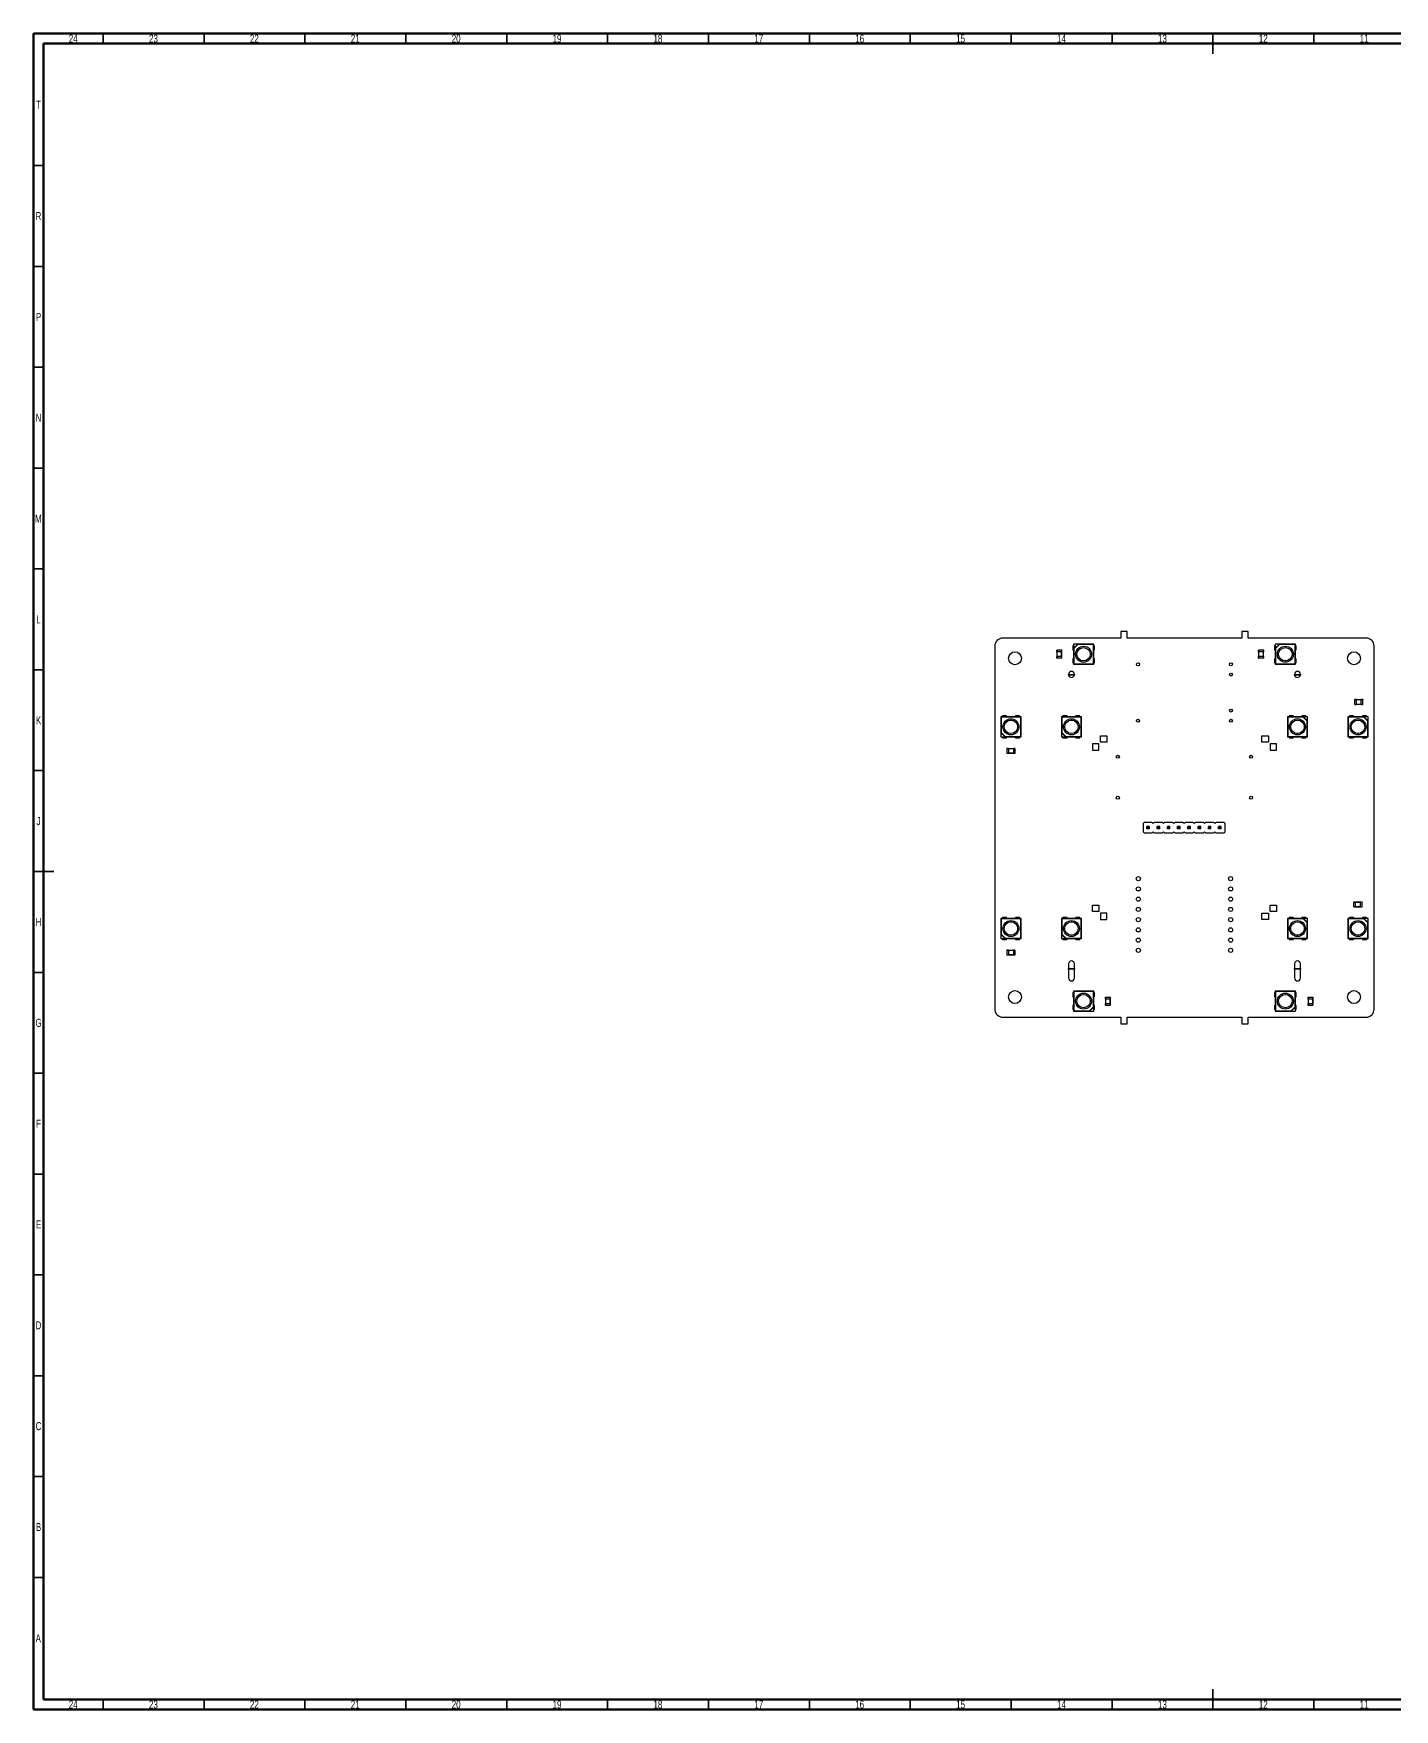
# Model space of a CAD drawing. Header units: millimetres. Extents: x 15 to 1184, y 5 to 836.
# Drawn here: x 15 to 689, y 5 to 836 of the extents above; entities that cross this region are included whole.
import ezdxf

# ---------------------------------------------------------------- set-up
doc = ezdxf.new("R2010")
doc.units = ezdxf.units.MM
doc.styles.add('SLDTEXTSTYLE0', font='TXT', dxfattribs={"width": 0.75})

msp = doc.modelspace()

# ---------------------------------------------------------------- linework, layer by layer
at = {"color": 7, "linetype": 'Continuous', "lineweight": 70}
for p, q in [((15, 5), (15, 836)), ((15, 836), (1184, 836)), ((20, 10), (20, 831)), ((20, 831), (1179, 831)), ((1179, 10), (20, 10)), ((1184, 5), (15, 5))]:
    msp.add_line(p, q, dxfattribs=at)
at = {"color": 7, "linetype": 'Continuous', "lineweight": 35}
for p, q in [((49.5, 831), (49.5, 836)), ((99.5, 831), (99.5, 836)), ((149.5, 831), (149.5, 836)), ((199.5, 831), (199.5, 836)), ((249.5, 831), (249.5, 836)), ((299.5, 831), (299.5, 836)), ((349.5, 831), (349.5, 836)), ((399.5, 831), (399.5, 836)), ((449.5, 831), (449.5, 836)), ((499.5, 831), (499.5, 836)), ((549.5, 831), (549.5, 836)), ((599.5, 836), (599.5, 826)), ((599.5, 831), (599.5, 836)), ((649.5, 831), (649.5, 836)), ((20, 770.5), (15, 770.5)), ((20, 720.5), (15, 720.5)), ((20, 670.5), (15, 670.5)), ((20, 620.5), (15, 620.5)), ((20, 570.5), (15, 570.5)), ((20, 520.5), (15, 520.5)), ((20, 470.5), (15, 470.5)), ((15, 420.5), (25, 420.5)), ((20, 420.5), (15, 420.5)), ((20, 370.5), (15, 370.5)), ((20, 320.5), (15, 320.5)), ((20, 270.5), (15, 270.5)), ((20, 220.5), (15, 220.5)), ((20, 170.5), (15, 170.5)), ((20, 120.5), (15, 120.5)), ((20, 70.5), (15, 70.5)), ((49.5, 10), (49.5, 5)), ((99.5, 10), (99.5, 5)), ((149.5, 10), (149.5, 5)), ((199.5, 10), (199.5, 5)), ((249.5, 10), (249.5, 5)), ((299.5, 10), (299.5, 5)), ((349.5, 10), (349.5, 5)), ((399.5, 10), (399.5, 5)), ((449.5, 10), (449.5, 5)), ((499.5, 10), (499.5, 5)), ((549.5, 10), (549.5, 5)), ((599.5, 5), (599.5, 15)), ((599.5, 10), (599.5, 5)), ((649.5, 10), (649.5, 5))]:
    msp.add_line(p, q, dxfattribs=at)
at = {"color": 7, "linetype": 'Continuous', "lineweight": 25}
for p, q in [((491.37, 532.23), (491.37, 352.23)), ((553.77, 536.23), (495.37, 536.23)), ((529.97, 532.43), (529.97, 530.43)), ((529.97, 532.43), (530.07, 532.43)), ((530.07, 532.43), (530.07, 530.43)), ((530.37, 532.43), (530.07, 532.43)), ((532.44, 533.23), (530.37, 531.16)), ((530.37, 533.23), (530.37, 531.16)), ((532.44, 533.23), (530.37, 533.23)), ((532.5, 533.07), (530.53, 531.09)), ((532.5, 533.07), (532.44, 533.23)), ((540.37, 533.23), (532.44, 533.23)), ((540.21, 533.07), (532.5, 533.07)), ((540.37, 533.23), (540.21, 533.07)), ((540.21, 523.39), (540.21, 533.07)), ((540.37, 523.23), (540.37, 533.23)), ((540.67, 532.43), (540.37, 532.43)), ((540.67, 530.43), (540.67, 532.43)), ((540.67, 532.43), (540.77, 532.43)), ((540.77, 530.43), (540.77, 532.43)), ((556.97, 539.43), (553.77, 539.43)), ((553.77, 539.43), (553.77, 536.23)), ((556.97, 536.23), (556.97, 539.43)), ((613.77, 536.23), (556.97, 536.23)), ((613.77, 539.43), (613.77, 536.23)), ((616.97, 539.43), (613.77, 539.43)), ((616.97, 536.23), (616.97, 539.43)), ((675.37, 536.23), (616.97, 536.23)), ((629.97, 532.43), (629.97, 530.43)), ((629.97, 532.43), (630.07, 532.43)), ((630.07, 532.43), (630.07, 530.43)), ((630.37, 532.43), (630.07, 532.43)), ((632.44, 533.23), (630.37, 531.16)), ((630.37, 533.23), (630.37, 531.16)), ((632.44, 533.23), (630.37, 533.23)), ((632.5, 533.07), (630.53, 531.09)), ((632.5, 533.07), (632.44, 533.23)), ((640.37, 533.23), (632.44, 533.23)), ((640.21, 533.07), (632.5, 533.07)), ((640.37, 533.23), (640.21, 533.07)), ((640.21, 523.39), (640.21, 533.07)), ((640.37, 523.23), (640.37, 533.23)), ((640.67, 532.43), (640.37, 532.43)), ((640.67, 530.43), (640.67, 532.43)), ((640.67, 532.43), (640.77, 532.43)), ((640.77, 530.43), (640.77, 532.43)), ((679.37, 352.23), (679.37, 532.23)), ((522.12, 529.43), (522.12, 530.23)), ((522.12, 530.23), (522.2, 530.23)), ((522.12, 529.43), (522.2, 529.43)), ((522.12, 526.23), (522.12, 527.03)), ((522.12, 527.03), (522.2, 527.03)), ((522.12, 526.23), (522.2, 526.23)), ((522.2, 529.43), (522.2, 530.23)), ((524.54, 530.23), (522.2, 530.23)), ((524.54, 529.43), (522.2, 529.43)), ((522.2, 527.03), (522.2, 529.43)), ((522.2, 526.23), (522.2, 527.03)), ((524.54, 527.03), (522.2, 527.03)), ((524.54, 526.23), (522.2, 526.23)), ((522.28, 527.03), (522.28, 529.43)), ((524.46, 527.03), (524.46, 529.43)), ((524.54, 529.43), (524.54, 530.23)), ((524.62, 530.23), (524.54, 530.23)), ((524.62, 529.43), (524.54, 529.43)), ((524.54, 527.03), (524.54, 529.43)), ((524.54, 526.23), (524.54, 527.03)), ((524.62, 527.03), (524.54, 527.03)), ((524.62, 526.23), (524.54, 526.23)), ((524.62, 529.43), (524.62, 530.23)), ((524.62, 526.23), (524.62, 527.03)), ((529.97, 530.43), (530.07, 530.43)), ((529.97, 526.03), (529.97, 524.03)), ((529.97, 526.03), (530.07, 526.03)), ((529.97, 524.03), (530.07, 524.03)), ((530.07, 530.43), (530.37, 530.43)), ((530.07, 526.03), (530.07, 524.03)), ((530.37, 526.03), (530.07, 526.03)), ((530.07, 524.03), (530.37, 524.03)), ((530.53, 531.09), (530.37, 531.16)), ((530.37, 531.16), (530.37, 523.23)), ((530.53, 531.09), (530.53, 523.39)), ((539.34, 528.23), (538.7, 528.23)), ((540.37, 530.43), (540.67, 530.43)), ((540.67, 526.03), (540.37, 526.03)), ((540.37, 524.03), (540.67, 524.03)), ((540.67, 530.43), (540.77, 530.43)), ((540.67, 524.03), (540.67, 526.03)), ((540.67, 526.03), (540.77, 526.03)), ((540.67, 524.03), (540.77, 524.03)), ((540.77, 524.03), (540.77, 526.03)), ((622.12, 529.43), (622.12, 530.23)), ((622.12, 530.23), (622.2, 530.23)), ((622.12, 529.43), (622.2, 529.43)), ((622.12, 526.23), (622.12, 527.03)), ((622.12, 527.03), (622.2, 527.03)), ((622.12, 526.23), (622.2, 526.23)), ((622.2, 529.43), (622.2, 530.23)), ((624.54, 530.23), (622.2, 530.23)), ((624.54, 529.43), (622.2, 529.43)), ((622.2, 527.03), (622.2, 529.43)), ((622.2, 526.23), (622.2, 527.03)), ((624.54, 527.03), (622.2, 527.03)), ((624.54, 526.23), (622.2, 526.23)), ((622.28, 527.03), (622.28, 529.43)), ((624.46, 527.03), (624.46, 529.43)), ((624.54, 529.43), (624.54, 530.23)), ((624.62, 530.23), (624.54, 530.23)), ((624.62, 529.43), (624.54, 529.43)), ((624.54, 527.03), (624.54, 529.43)), ((624.54, 526.23), (624.54, 527.03)), ((624.62, 527.03), (624.54, 527.03)), ((624.62, 526.23), (624.54, 526.23)), ((624.62, 529.43), (624.62, 530.23)), ((624.62, 526.23), (624.62, 527.03)), ((629.97, 530.43), (630.07, 530.43)), ((629.97, 526.03), (629.97, 524.03)), ((629.97, 526.03), (630.07, 526.03)), ((629.97, 524.03), (630.07, 524.03)), ((630.07, 530.43), (630.37, 530.43)), ((630.07, 526.03), (630.07, 524.03)), ((630.37, 526.03), (630.07, 526.03)), ((630.07, 524.03), (630.37, 524.03)), ((630.53, 531.09), (630.37, 531.16)), ((630.37, 531.16), (630.37, 523.23)), ((630.53, 531.09), (630.53, 523.39)), ((639.34, 528.23), (638.7, 528.23)), ((640.37, 530.43), (640.67, 530.43)), ((640.67, 526.03), (640.37, 526.03)), ((640.37, 524.03), (640.67, 524.03)), ((640.67, 530.43), (640.77, 530.43)), ((640.67, 524.03), (640.67, 526.03)), ((640.67, 526.03), (640.77, 526.03)), ((640.67, 524.03), (640.77, 524.03)), ((640.77, 524.03), (640.77, 526.03)), ((527.85, 517.83), (527.85, 518.23)), ((527.85, 518.23), (530.89, 518.23)), ((530.89, 517.83), (527.85, 517.83)), ((530.37, 523.23), (530.53, 523.39)), ((530.37, 523.23), (540.37, 523.23)), ((530.53, 523.39), (540.21, 523.39)), ((530.89, 518.23), (530.89, 517.83)), ((540.37, 523.23), (540.21, 523.39)), ((630.37, 523.23), (630.53, 523.39)), ((630.37, 523.23), (640.37, 523.23)), ((630.53, 523.39), (640.21, 523.39)), ((639.85, 518.23), (642.89, 518.23)), ((639.85, 517.83), (639.85, 518.23)), ((642.89, 517.83), (639.85, 517.83)), ((640.37, 523.23), (640.21, 523.39)), ((642.89, 518.23), (642.89, 517.83)), ((669.77, 505.88), (670.57, 505.88)), ((669.77, 505.88), (669.77, 505.8)), ((669.77, 505.8), (670.57, 505.8)), ((669.77, 503.46), (669.77, 505.8)), ((669.77, 503.38), (669.77, 503.46)), ((669.77, 503.46), (670.57, 503.46)), ((669.77, 503.38), (670.57, 503.38)), ((670.57, 505.88), (670.57, 505.8)), ((670.57, 503.46), (670.57, 505.8)), ((670.57, 505.8), (672.97, 505.8)), ((670.57, 505.72), (672.97, 505.72)), ((670.57, 503.54), (672.97, 503.54)), ((670.57, 503.38), (670.57, 503.46)), ((670.57, 503.46), (672.97, 503.46)), ((672.97, 505.88), (673.77, 505.88)), ((672.97, 505.88), (672.97, 505.8)), ((672.97, 505.8), (673.77, 505.8)), ((672.97, 503.46), (672.97, 505.8)), ((672.97, 503.46), (673.77, 503.46)), ((672.97, 503.38), (672.97, 503.46)), ((672.97, 503.38), (673.77, 503.38)), ((673.77, 505.88), (673.77, 505.8)), ((673.77, 503.46), (673.77, 505.8)), ((673.77, 503.38), (673.77, 503.46)), ((494.37, 497.23), (494.53, 497.07)), ((504.37, 497.23), (494.37, 497.23)), ((494.37, 497.23), (494.37, 489.3)), ((504.21, 497.07), (494.53, 497.07)), ((494.53, 497.07), (494.53, 489.37)), ((495.17, 497.53), (495.17, 497.63)), ((497.17, 497.63), (495.17, 497.63)), ((497.17, 497.53), (495.17, 497.53)), ((495.17, 497.53), (495.17, 497.23)), ((497.17, 497.53), (497.17, 497.63)), ((497.17, 497.23), (497.17, 497.53)), ((499.37, 496.2), (499.37, 495.56)), ((501.57, 497.53), (501.57, 497.63)), ((503.57, 497.63), (501.57, 497.63)), ((503.57, 497.53), (501.57, 497.53)), ((501.57, 497.53), (501.57, 497.23)), ((503.57, 497.53), (503.57, 497.63)), ((503.57, 497.23), (503.57, 497.53)), ((504.37, 497.23), (504.21, 497.07)), ((504.21, 487.39), (504.21, 497.07)), ((504.37, 487.23), (504.37, 497.23)), ((524.37, 497.23), (524.37, 489.3)), ((524.37, 497.23), (524.53, 497.07)), ((534.37, 497.23), (524.37, 497.23)), ((524.53, 497.07), (524.53, 489.37)), ((534.21, 497.07), (524.53, 497.07)), ((525.17, 497.53), (525.17, 497.63)), ((527.17, 497.63), (525.17, 497.63)), ((527.17, 497.53), (525.17, 497.53)), ((525.17, 497.53), (525.17, 497.23)), ((527.17, 497.53), (527.17, 497.63)), ((527.17, 497.23), (527.17, 497.53)), ((529.37, 496.2), (529.37, 495.56)), ((531.57, 497.53), (531.57, 497.63)), ((533.57, 497.63), (531.57, 497.63)), ((533.57, 497.53), (531.57, 497.53)), ((531.57, 497.53), (531.57, 497.23)), ((533.57, 497.53), (533.57, 497.63)), ((533.57, 497.23), (533.57, 497.53)), ((534.37, 497.23), (534.21, 497.07)), ((534.21, 487.39), (534.21, 497.07)), ((534.37, 487.23), (534.37, 497.23)), ((636.37, 497.23), (636.53, 497.07)), ((644.3, 497.23), (636.37, 497.23)), ((636.37, 497.23), (636.37, 487.23)), ((644.23, 497.07), (636.53, 497.07)), ((636.53, 497.07), (636.53, 487.39)), ((637.17, 497.63), (637.17, 497.53)), ((639.17, 497.63), (637.17, 497.63)), ((639.17, 497.53), (637.17, 497.53)), ((637.17, 497.53), (637.17, 497.23)), ((639.17, 497.63), (639.17, 497.53)), ((639.17, 497.23), (639.17, 497.53)), ((643.57, 497.63), (643.57, 497.53)), ((645.57, 497.63), (643.57, 497.63)), ((645.57, 497.53), (643.57, 497.53)), ((643.57, 497.53), (643.57, 497.23)), ((644.23, 497.07), (644.3, 497.23)), ((646.21, 495.09), (644.23, 497.07)), ((646.37, 495.16), (644.3, 497.23)), ((646.37, 497.23), (644.3, 497.23)), ((645.57, 497.63), (645.57, 497.53)), ((645.57, 497.23), (645.57, 497.53)), ((646.21, 495.09), (646.37, 495.16)), ((646.21, 487.39), (646.21, 495.09)), ((646.37, 495.16), (646.37, 497.23)), ((646.37, 487.23), (646.37, 495.16)), ((666.37, 497.23), (666.53, 497.07)), ((666.37, 497.23), (666.37, 487.23)), ((674.3, 497.23), (666.37, 497.23)), ((666.53, 497.07), (666.53, 487.39)), ((674.23, 497.07), (666.53, 497.07)), ((667.17, 497.63), (667.17, 497.53)), ((669.17, 497.63), (667.17, 497.63)), ((669.17, 497.53), (667.17, 497.53)), ((667.17, 497.53), (667.17, 497.23)), ((669.17, 497.63), (669.17, 497.53)), ((669.17, 497.23), (669.17, 497.53)), ((675.57, 497.63), (673.57, 497.63)), ((673.57, 497.63), (673.57, 497.53)), ((675.57, 497.53), (673.57, 497.53)), ((673.57, 497.53), (673.57, 497.23)), ((674.23, 497.07), (674.3, 497.23)), ((676.21, 495.09), (674.23, 497.07)), ((676.37, 495.16), (674.3, 497.23)), ((676.37, 497.23), (674.3, 497.23)), ((675.57, 497.63), (675.57, 497.53)), ((675.57, 497.23), (675.57, 497.53)), ((676.21, 495.09), (676.37, 495.16)), ((676.21, 487.39), (676.21, 495.09)), ((676.37, 495.16), (676.37, 497.23)), ((676.37, 487.23), (676.37, 495.16)), ((494.53, 489.37), (494.37, 489.3)), ((494.37, 489.3), (496.44, 487.23)), ((494.37, 489.3), (494.37, 487.23)), ((494.37, 487.23), (496.44, 487.23)), ((494.53, 489.37), (496.5, 487.39)), ((495.17, 487.23), (495.17, 486.93)), ((495.17, 486.93), (497.17, 486.93)), ((495.17, 486.83), (495.17, 486.93)), ((495.17, 486.83), (497.17, 486.83)), ((496.5, 487.39), (496.44, 487.23)), ((496.44, 487.23), (504.37, 487.23)), ((496.5, 487.39), (504.21, 487.39)), ((497.17, 486.93), (497.17, 487.23)), ((497.17, 486.83), (497.17, 486.93)), ((501.57, 487.23), (501.57, 486.93)), ((501.57, 486.93), (503.57, 486.93)), ((501.57, 486.83), (501.57, 486.93)), ((501.57, 486.83), (503.57, 486.83)), ((503.57, 486.93), (503.57, 487.23)), ((503.57, 486.83), (503.57, 486.93)), ((504.37, 487.23), (504.21, 487.39)), ((524.53, 489.37), (524.37, 489.3)), ((524.37, 489.3), (526.44, 487.23)), ((524.37, 489.3), (524.37, 487.23)), ((524.37, 487.23), (526.44, 487.23)), ((524.53, 489.37), (526.5, 487.39)), ((525.17, 487.23), (525.17, 486.93)), ((525.17, 486.83), (525.17, 486.93)), ((525.17, 486.93), (527.17, 486.93)), ((525.17, 486.83), (527.17, 486.83)), ((526.5, 487.39), (526.44, 487.23)), ((526.44, 487.23), (534.37, 487.23)), ((526.5, 487.39), (534.21, 487.39)), ((527.17, 486.93), (527.17, 487.23)), ((527.17, 486.83), (527.17, 486.93)), ((531.57, 487.23), (531.57, 486.93)), ((531.57, 486.93), (533.57, 486.93)), ((531.57, 486.83), (531.57, 486.93)), ((531.57, 486.83), (533.57, 486.83)), ((533.57, 486.93), (533.57, 487.23)), ((533.57, 486.83), (533.57, 486.93)), ((534.37, 487.23), (534.21, 487.39)), ((542.97, 483.83), (539.77, 483.83)), ((539.77, 483.83), (539.77, 480.63)), ((542.97, 480.63), (542.97, 483.83)), ((543.77, 487.83), (546.97, 487.83)), ((543.77, 484.63), (543.77, 487.83)), ((546.97, 484.63), (543.77, 484.63)), ((546.97, 487.83), (546.97, 484.63)), ((623.77, 487.83), (626.97, 487.83)), ((623.77, 484.63), (623.77, 487.83)), ((626.97, 484.63), (623.77, 484.63)), ((626.97, 487.83), (626.97, 484.63)), ((630.97, 483.83), (627.77, 483.83)), ((627.77, 483.83), (627.77, 480.63)), ((630.97, 480.63), (630.97, 483.83)), ((636.37, 487.23), (636.53, 487.39)), ((636.37, 487.23), (646.37, 487.23)), ((636.53, 487.39), (646.21, 487.39)), ((637.17, 487.23), (637.17, 486.93)), ((637.17, 486.93), (639.17, 486.93)), ((637.17, 486.93), (637.17, 486.83)), ((637.17, 486.83), (639.17, 486.83)), ((639.17, 486.93), (639.17, 487.23)), ((639.17, 486.93), (639.17, 486.83)), ((641.37, 488.26), (641.37, 488.9)), ((643.57, 487.23), (643.57, 486.93)), ((643.57, 486.93), (645.57, 486.93)), ((643.57, 486.93), (643.57, 486.83)), ((643.57, 486.83), (645.57, 486.83)), ((645.57, 486.93), (645.57, 487.23)), ((645.57, 486.93), (645.57, 486.83)), ((646.37, 487.23), (646.21, 487.39)), ((666.37, 487.23), (666.53, 487.39)), ((666.37, 487.23), (676.37, 487.23)), ((666.53, 487.39), (676.21, 487.39)), ((667.17, 487.23), (667.17, 486.93)), ((667.17, 486.93), (669.17, 486.93)), ((667.17, 486.93), (667.17, 486.83)), ((667.17, 486.83), (669.17, 486.83)), ((669.17, 486.93), (669.17, 487.23)), ((669.17, 486.93), (669.17, 486.83)), ((671.37, 488.26), (671.37, 488.9)), ((673.57, 487.23), (673.57, 486.93)), ((673.57, 486.93), (675.57, 486.93)), ((673.57, 486.93), (673.57, 486.83)), ((673.57, 486.83), (675.57, 486.83)), ((675.57, 486.93), (675.57, 487.23)), ((675.57, 486.93), (675.57, 486.83)), ((676.37, 487.23), (676.21, 487.39)), ((498.17, 481.48), (497.37, 481.48)), ((497.37, 481.48), (497.37, 481.4)), ((498.17, 481.4), (497.37, 481.4)), ((497.37, 481.4), (497.37, 479.06)), ((497.37, 478.98), (497.37, 479.06)), ((498.17, 479.06), (497.37, 479.06)), ((498.17, 478.98), (497.37, 478.98)), ((498.17, 481.48), (498.17, 481.4)), ((498.17, 481.4), (498.17, 479.06)), ((500.57, 481.4), (498.17, 481.4)), ((500.57, 481.32), (498.17, 481.32)), ((500.57, 479.14), (498.17, 479.14)), ((498.17, 478.98), (498.17, 479.06)), ((500.57, 479.06), (498.17, 479.06)), ((500.57, 481.48), (500.57, 481.4)), ((501.37, 481.48), (500.57, 481.48)), ((500.57, 481.4), (500.57, 479.06)), ((501.37, 481.4), (500.57, 481.4)), ((501.37, 479.06), (500.57, 479.06)), ((500.57, 478.98), (500.57, 479.06)), ((501.37, 478.98), (500.57, 478.98)), ((501.37, 481.48), (501.37, 481.4)), ((501.37, 481.4), (501.37, 479.06)), ((501.37, 478.98), (501.37, 479.06)), ((539.77, 480.63), (542.97, 480.63)), ((627.77, 480.63), (630.97, 480.63)), ((565.33, 444.77), (564.83, 444.26)), ((564.83, 444.26), (564.83, 440.2)), ((569.4, 444.77), (565.33, 444.77)), ((566.73, 442.87), (567.05, 442.55)), ((568.01, 442.87), (566.73, 442.87)), ((566.73, 441.59), (566.73, 442.87)), ((566.73, 441.59), (567.05, 441.91)), ((568.01, 441.59), (566.73, 441.59)), ((567.05, 441.91), (567.05, 442.55)), ((567.69, 442.55), (567.05, 442.55)), ((567.69, 441.91), (567.05, 441.91)), ((568.01, 442.87), (567.69, 442.55)), ((567.69, 441.91), (567.69, 442.55)), ((568.01, 441.59), (567.69, 441.91)), ((568.01, 441.59), (568.01, 442.87)), ((569.91, 444.26), (569.4, 444.77)), ((570.41, 444.77), (569.91, 444.26)), ((574.48, 444.77), (570.41, 444.77)), ((571.81, 441.59), (571.81, 442.87)), ((571.81, 442.87), (572.13, 442.55)), ((573.09, 442.87), (571.81, 442.87)), ((571.81, 441.59), (572.13, 441.91)), ((573.09, 441.59), (571.81, 441.59)), ((572.13, 441.91), (572.13, 442.55)), ((572.77, 442.55), (572.13, 442.55)), ((572.77, 441.91), (572.13, 441.91)), ((573.09, 442.87), (572.77, 442.55)), ((572.77, 441.91), (572.77, 442.55)), ((573.09, 441.59), (572.77, 441.91)), ((573.09, 441.59), (573.09, 442.87)), ((574.99, 444.26), (574.48, 444.77)), ((575.49, 444.77), (574.99, 444.26)), ((579.56, 444.77), (575.49, 444.77)), ((576.89, 442.87), (577.21, 442.55)), ((578.17, 442.87), (576.89, 442.87)), ((576.89, 441.59), (576.89, 442.87)), ((576.89, 441.59), (577.21, 441.91)), ((578.17, 441.59), (576.89, 441.59)), ((577.21, 441.91), (577.21, 442.55)), ((577.85, 442.55), (577.21, 442.55)), ((577.85, 441.91), (577.21, 441.91)), ((578.17, 442.87), (577.85, 442.55)), ((577.85, 441.91), (577.85, 442.55)), ((578.17, 441.59), (577.85, 441.91)), ((578.17, 441.59), (578.17, 442.87)), ((580.07, 444.26), (579.56, 444.77)), ((580.57, 444.77), (580.07, 444.26)), ((584.64, 444.77), (580.57, 444.77)), ((581.97, 442.87), (582.29, 442.55)), ((583.25, 442.87), (581.97, 442.87)), ((581.97, 441.59), (581.97, 442.87)), ((581.97, 441.59), (582.29, 441.91)), ((583.25, 441.59), (581.97, 441.59)), ((582.29, 441.91), (582.29, 442.55)), ((582.93, 442.55), (582.29, 442.55)), ((582.93, 441.91), (582.29, 441.91)), ((583.25, 442.87), (582.93, 442.55)), ((582.93, 441.91), (582.93, 442.55)), ((583.25, 441.59), (582.93, 441.91)), ((583.25, 441.59), (583.25, 442.87)), ((585.15, 444.26), (584.64, 444.77)), ((585.65, 444.77), (585.15, 444.26)), ((589.72, 444.77), (585.65, 444.77)), ((587.05, 442.87), (587.37, 442.55)), ((588.33, 442.87), (587.05, 442.87)), ((587.05, 441.59), (587.05, 442.87)), ((587.05, 441.59), (587.37, 441.91)), ((588.33, 441.59), (587.05, 441.59)), ((587.37, 441.91), (587.37, 442.55)), ((588.01, 442.55), (587.37, 442.55)), ((588.01, 441.91), (587.37, 441.91)), ((588.33, 442.87), (588.01, 442.55)), ((588.01, 441.91), (588.01, 442.55)), ((588.33, 441.59), (588.01, 441.91)), ((588.33, 441.59), (588.33, 442.87)), ((590.23, 444.26), (589.72, 444.77)), ((590.73, 444.77), (590.23, 444.26)), ((594.8, 444.77), (590.73, 444.77)), ((592.13, 442.87), (592.45, 442.55)), ((593.41, 442.87), (592.13, 442.87)), ((592.13, 441.59), (592.13, 442.87)), ((592.13, 441.59), (592.45, 441.91)), ((593.41, 441.59), (592.13, 441.59)), ((593.09, 442.55), (592.45, 442.55)), ((592.45, 441.91), (592.45, 442.55)), ((593.09, 441.91), (592.45, 441.91)), ((593.41, 442.87), (593.09, 442.55)), ((593.09, 441.91), (593.09, 442.55)), ((593.41, 441.59), (593.09, 441.91)), ((593.41, 441.59), (593.41, 442.87)), ((595.31, 444.26), (594.8, 444.77)), ((595.81, 444.77), (595.31, 444.26)), ((599.88, 444.77), (595.81, 444.77)), ((597.21, 441.59), (597.21, 442.87)), ((597.21, 442.87), (597.53, 442.55)), ((598.49, 442.87), (597.21, 442.87)), ((597.21, 441.59), (597.53, 441.91)), ((598.49, 441.59), (597.21, 441.59)), ((597.53, 441.91), (597.53, 442.55)), ((598.17, 442.55), (597.53, 442.55)), ((598.17, 441.91), (597.53, 441.91)), ((598.49, 442.87), (598.17, 442.55)), ((598.17, 441.91), (598.17, 442.55)), ((598.49, 441.59), (598.17, 441.91)), ((598.49, 441.59), (598.49, 442.87)), ((600.39, 444.26), (599.88, 444.77)), ((600.89, 444.77), (600.39, 444.26)), ((604.96, 444.77), (600.89, 444.77)), ((602.29, 441.59), (602.29, 442.87)), ((602.29, 442.87), (602.61, 442.55)), ((603.57, 442.87), (602.29, 442.87)), ((602.29, 441.59), (602.61, 441.91)), ((603.57, 441.59), (602.29, 441.59)), ((602.61, 441.91), (602.61, 442.55)), ((603.25, 442.55), (602.61, 442.55)), ((603.25, 441.91), (602.61, 441.91)), ((603.57, 442.87), (603.25, 442.55)), ((603.25, 441.91), (603.25, 442.55)), ((603.57, 441.59), (603.25, 441.91)), ((603.57, 441.59), (603.57, 442.87)), ((605.47, 444.26), (604.96, 444.77)), ((605.47, 440.2), (605.47, 444.26)), ((564.83, 440.2), (565.33, 439.69)), ((565.33, 439.69), (569.4, 439.69)), ((569.4, 439.69), (569.91, 440.2)), ((569.91, 440.2), (570.41, 439.69)), ((570.41, 439.69), (574.48, 439.69)), ((574.48, 439.69), (574.99, 440.2)), ((574.99, 440.2), (575.49, 439.69)), ((575.49, 439.69), (579.56, 439.69)), ((579.56, 439.69), (580.07, 440.2)), ((580.07, 440.2), (580.57, 439.69)), ((580.57, 439.69), (584.64, 439.69)), ((584.64, 439.69), (585.15, 440.2)), ((585.15, 440.2), (585.65, 439.69)), ((585.65, 439.69), (589.72, 439.69)), ((589.72, 439.69), (590.23, 440.2)), ((590.23, 440.2), (590.73, 439.69)), ((590.73, 439.69), (594.8, 439.69)), ((594.8, 439.69), (595.31, 440.2)), ((595.31, 440.2), (595.81, 439.69)), ((595.81, 439.69), (599.88, 439.69)), ((599.88, 439.69), (600.39, 440.2)), ((600.39, 440.2), (600.89, 439.69)), ((600.89, 439.69), (604.96, 439.69)), ((604.96, 439.69), (605.47, 440.2)), ((539.77, 403.83), (542.97, 403.83)), ((539.77, 400.63), (539.77, 403.83)), ((542.97, 400.63), (539.77, 400.63)), ((542.97, 403.83), (542.97, 400.63)), ((546.97, 399.83), (543.77, 399.83)), ((543.77, 399.83), (543.77, 396.63)), ((546.97, 396.63), (546.97, 399.83)), ((623.77, 399.83), (626.97, 399.83)), ((623.77, 396.63), (623.77, 399.83)), ((626.97, 399.83), (626.97, 396.63)), ((627.77, 403.83), (630.97, 403.83)), ((627.77, 400.63), (627.77, 403.83)), ((630.97, 400.63), (627.77, 400.63)), ((630.97, 403.83), (630.97, 400.63)), ((669.37, 405.48), (670.17, 405.48)), ((669.37, 405.48), (669.37, 405.4)), ((669.37, 405.4), (670.17, 405.4)), ((669.37, 403.06), (669.37, 405.4)), ((669.37, 402.98), (669.37, 403.06)), ((669.37, 403.06), (670.17, 403.06)), ((669.37, 402.98), (670.17, 402.98)), ((670.17, 405.48), (670.17, 405.4)), ((670.17, 403.06), (670.17, 405.4)), ((670.17, 405.4), (672.57, 405.4)), ((670.17, 405.32), (672.57, 405.32)), ((670.17, 403.14), (672.57, 403.14)), ((670.17, 402.98), (670.17, 403.06)), ((670.17, 403.06), (672.57, 403.06)), ((672.57, 405.48), (673.37, 405.48)), ((672.57, 405.48), (672.57, 405.4)), ((672.57, 405.4), (673.37, 405.4)), ((672.57, 403.06), (672.57, 405.4)), ((672.57, 403.06), (673.37, 403.06)), ((672.57, 402.98), (672.57, 403.06)), ((672.57, 402.98), (673.37, 402.98)), ((673.37, 405.48), (673.37, 405.4)), ((673.37, 403.06), (673.37, 405.4)), ((673.37, 402.98), (673.37, 403.06)), ((494.37, 397.23), (494.53, 397.07)), ((504.37, 397.23), (494.37, 397.23)), ((494.37, 397.23), (494.37, 389.3)), ((504.21, 397.07), (494.53, 397.07)), ((494.53, 397.07), (494.53, 389.37)), ((495.17, 397.53), (495.17, 397.63)), ((497.17, 397.63), (495.17, 397.63)), ((497.17, 397.53), (495.17, 397.53)), ((495.17, 397.53), (495.17, 397.23)), ((497.17, 397.53), (497.17, 397.63)), ((497.17, 397.23), (497.17, 397.53)), ((499.37, 396.2), (499.37, 395.56)), ((501.57, 397.53), (501.57, 397.63)), ((503.57, 397.63), (501.57, 397.63)), ((503.57, 397.53), (501.57, 397.53)), ((501.57, 397.53), (501.57, 397.23)), ((503.57, 397.53), (503.57, 397.63)), ((503.57, 397.23), (503.57, 397.53)), ((504.37, 397.23), (504.21, 397.07)), ((504.21, 387.39), (504.21, 397.07)), ((504.37, 387.23), (504.37, 397.23)), ((524.37, 397.23), (524.37, 389.3)), ((524.37, 397.23), (524.53, 397.07)), ((534.37, 397.23), (524.37, 397.23)), ((524.53, 397.07), (524.53, 389.37)), ((534.21, 397.07), (524.53, 397.07)), ((525.17, 397.53), (525.17, 397.63)), ((527.17, 397.63), (525.17, 397.63)), ((527.17, 397.53), (525.17, 397.53)), ((525.17, 397.53), (525.17, 397.23)), ((527.17, 397.53), (527.17, 397.63)), ((527.17, 397.23), (527.17, 397.53)), ((529.37, 396.2), (529.37, 395.56)), ((531.57, 397.53), (531.57, 397.63)), ((533.57, 397.63), (531.57, 397.63)), ((533.57, 397.53), (531.57, 397.53)), ((531.57, 397.53), (531.57, 397.23)), ((533.57, 397.53), (533.57, 397.63)), ((533.57, 397.23), (533.57, 397.53)), ((534.37, 397.23), (534.21, 397.07)), ((534.21, 387.39), (534.21, 397.07)), ((534.37, 387.23), (534.37, 397.23)), ((543.77, 396.63), (546.97, 396.63)), ((626.97, 396.63), (623.77, 396.63)), ((636.37, 397.23), (636.53, 397.07)), ((636.37, 397.23), (636.37, 387.23)), ((644.3, 397.23), (636.37, 397.23)), ((636.53, 397.07), (636.53, 387.39)), ((644.23, 397.07), (636.53, 397.07)), ((639.17, 397.63), (637.17, 397.63)), ((637.17, 397.63), (637.17, 397.53)), ((639.17, 397.53), (637.17, 397.53)), ((637.17, 397.53), (637.17, 397.23)), ((639.17, 397.63), (639.17, 397.53)), ((639.17, 397.23), (639.17, 397.53)), ((643.57, 397.63), (643.57, 397.53)), ((645.57, 397.63), (643.57, 397.63)), ((645.57, 397.53), (643.57, 397.53)), ((643.57, 397.53), (643.57, 397.23)), ((644.23, 397.07), (644.3, 397.23)), ((646.21, 395.09), (644.23, 397.07)), ((646.37, 395.16), (644.3, 397.23)), ((646.37, 397.23), (644.3, 397.23)), ((645.57, 397.63), (645.57, 397.53)), ((645.57, 397.23), (645.57, 397.53)), ((646.21, 395.09), (646.37, 395.16)), ((646.21, 387.39), (646.21, 395.09)), ((646.37, 395.16), (646.37, 397.23)), ((646.37, 387.23), (646.37, 395.16)), ((666.37, 397.23), (666.53, 397.07)), ((666.37, 397.23), (666.37, 387.23)), ((674.3, 397.23), (666.37, 397.23)), ((666.53, 397.07), (666.53, 387.39)), ((674.23, 397.07), (666.53, 397.07)), ((669.17, 397.63), (667.17, 397.63)), ((667.17, 397.63), (667.17, 397.53)), ((669.17, 397.53), (667.17, 397.53)), ((667.17, 397.53), (667.17, 397.23)), ((669.17, 397.63), (669.17, 397.53)), ((669.17, 397.23), (669.17, 397.53)), ((673.57, 397.63), (673.57, 397.53)), ((675.57, 397.63), (673.57, 397.63)), ((675.57, 397.53), (673.57, 397.53)), ((673.57, 397.53), (673.57, 397.23)), ((674.23, 397.07), (674.3, 397.23)), ((676.21, 395.09), (674.23, 397.07)), ((676.37, 395.16), (674.3, 397.23)), ((676.37, 397.23), (674.3, 397.23)), ((675.57, 397.63), (675.57, 397.53)), ((675.57, 397.23), (675.57, 397.53)), ((676.21, 395.09), (676.37, 395.16)), ((676.21, 387.39), (676.21, 395.09)), ((676.37, 395.16), (676.37, 397.23)), ((676.37, 387.23), (676.37, 395.16)), ((494.53, 389.37), (494.37, 389.3)), ((494.37, 389.3), (496.44, 387.23)), ((494.37, 389.3), (494.37, 387.23)), ((494.37, 387.23), (496.44, 387.23)), ((494.53, 389.37), (496.5, 387.39)), ((495.17, 387.23), (495.17, 386.93)), ((495.17, 386.83), (495.17, 386.93)), ((495.17, 386.93), (497.17, 386.93)), ((495.17, 386.83), (497.17, 386.83)), ((496.5, 387.39), (496.44, 387.23)), ((496.44, 387.23), (504.37, 387.23)), ((496.5, 387.39), (504.21, 387.39)), ((497.17, 386.93), (497.17, 387.23)), ((497.17, 386.83), (497.17, 386.93)), ((501.57, 387.23), (501.57, 386.93)), ((501.57, 386.93), (503.57, 386.93)), ((501.57, 386.83), (501.57, 386.93)), ((501.57, 386.83), (503.57, 386.83)), ((503.57, 386.93), (503.57, 387.23)), ((503.57, 386.83), (503.57, 386.93)), ((504.37, 387.23), (504.21, 387.39)), ((524.53, 389.37), (524.37, 389.3)), ((524.37, 389.3), (526.44, 387.23)), ((524.37, 389.3), (524.37, 387.23)), ((524.37, 387.23), (526.44, 387.23)), ((524.53, 389.37), (526.5, 387.39)), ((525.17, 387.23), (525.17, 386.93)), ((525.17, 386.93), (527.17, 386.93)), ((525.17, 386.83), (525.17, 386.93)), ((525.17, 386.83), (527.17, 386.83)), ((526.5, 387.39), (526.44, 387.23)), ((526.44, 387.23), (534.37, 387.23)), ((526.5, 387.39), (534.21, 387.39)), ((527.17, 386.93), (527.17, 387.23)), ((527.17, 386.83), (527.17, 386.93)), ((531.57, 387.23), (531.57, 386.93)), ((531.57, 386.93), (533.57, 386.93)), ((531.57, 386.83), (531.57, 386.93)), ((531.57, 386.83), (533.57, 386.83)), ((533.57, 386.93), (533.57, 387.23)), ((533.57, 386.83), (533.57, 386.93)), ((534.37, 387.23), (534.21, 387.39)), ((636.37, 387.23), (636.53, 387.39)), ((636.37, 387.23), (646.37, 387.23)), ((636.53, 387.39), (646.21, 387.39)), ((637.17, 387.23), (637.17, 386.93)), ((637.17, 386.93), (639.17, 386.93)), ((637.17, 386.93), (637.17, 386.83)), ((637.17, 386.83), (639.17, 386.83)), ((639.17, 386.93), (639.17, 387.23)), ((639.17, 386.93), (639.17, 386.83)), ((641.37, 388.26), (641.37, 388.9)), ((643.57, 387.23), (643.57, 386.93)), ((643.57, 386.93), (645.57, 386.93)), ((643.57, 386.93), (643.57, 386.83)), ((643.57, 386.83), (645.57, 386.83)), ((645.57, 386.93), (645.57, 387.23)), ((645.57, 386.93), (645.57, 386.83)), ((646.37, 387.23), (646.21, 387.39)), ((666.37, 387.23), (666.53, 387.39)), ((666.37, 387.23), (676.37, 387.23)), ((666.53, 387.39), (676.21, 387.39)), ((667.17, 387.23), (667.17, 386.93)), ((667.17, 386.93), (669.17, 386.93)), ((667.17, 386.93), (667.17, 386.83)), ((667.17, 386.83), (669.17, 386.83)), ((669.17, 386.93), (669.17, 387.23)), ((669.17, 386.93), (669.17, 386.83)), ((671.37, 388.26), (671.37, 388.9)), ((673.57, 387.23), (673.57, 386.93)), ((673.57, 386.93), (675.57, 386.93)), ((673.57, 386.93), (673.57, 386.83)), ((673.57, 386.83), (675.57, 386.83)), ((675.57, 386.93), (675.57, 387.23)), ((675.57, 386.93), (675.57, 386.83)), ((676.37, 387.23), (676.21, 387.39)), ((498.17, 381.48), (497.37, 381.48)), ((497.37, 381.48), (497.37, 381.4)), ((498.17, 381.4), (497.37, 381.4)), ((497.37, 381.4), (497.37, 379.06)), ((498.17, 379.06), (497.37, 379.06)), ((497.37, 378.98), (497.37, 379.06)), ((498.17, 378.98), (497.37, 378.98)), ((498.17, 381.48), (498.17, 381.4)), ((498.17, 381.4), (498.17, 379.06)), ((500.57, 381.4), (498.17, 381.4)), ((500.57, 381.32), (498.17, 381.32)), ((500.57, 379.14), (498.17, 379.14)), ((498.17, 378.98), (498.17, 379.06)), ((500.57, 379.06), (498.17, 379.06)), ((501.37, 381.48), (500.57, 381.48)), ((500.57, 381.48), (500.57, 381.4)), ((501.37, 381.4), (500.57, 381.4)), ((500.57, 381.4), (500.57, 379.06)), ((501.37, 379.06), (500.57, 379.06)), ((500.57, 378.98), (500.57, 379.06)), ((501.37, 378.98), (500.57, 378.98)), ((501.37, 381.48), (501.37, 381.4)), ((501.37, 381.4), (501.37, 379.06)), ((501.37, 378.98), (501.37, 379.06)), ((527.87, 374.73), (527.87, 372.43)), ((530.87, 372.43), (530.87, 374.73)), ((639.87, 374.73), (639.87, 372.43)), ((642.87, 372.43), (642.87, 374.73)), ((527.85, 372.43), (530.89, 372.43)), ((527.85, 372.03), (527.85, 372.43)), ((530.89, 372.03), (527.85, 372.03)), ((527.87, 372.03), (527.87, 367.73)), ((530.87, 367.73), (530.87, 372.03)), ((530.89, 372.43), (530.89, 372.03)), ((639.85, 372.03), (639.85, 372.43)), ((639.85, 372.43), (642.89, 372.43)), ((642.89, 372.03), (639.85, 372.03)), ((639.87, 372.03), (639.87, 367.73)), ((642.87, 367.73), (642.87, 372.03)), ((642.89, 372.43), (642.89, 372.03)), ((529.97, 360.43), (529.97, 358.43)), ((530.07, 360.43), (529.97, 360.43)), ((530.07, 358.43), (529.97, 358.43)), ((530.07, 360.43), (530.07, 358.43)), ((530.37, 360.43), (530.07, 360.43)), ((530.07, 358.43), (530.37, 358.43)), ((530.37, 361.23), (530.53, 361.07)), ((540.37, 361.23), (530.37, 361.23)), ((530.37, 361.23), (530.37, 351.23)), ((540.21, 361.07), (530.53, 361.07)), ((530.53, 361.07), (530.53, 351.39)), ((540.37, 361.23), (540.21, 361.07)), ((540.21, 353.37), (540.21, 361.07)), ((540.37, 353.3), (540.37, 361.23)), ((540.67, 360.43), (540.37, 360.43)), ((540.37, 358.43), (540.67, 358.43)), ((540.67, 358.43), (540.67, 360.43)), ((540.77, 360.43), (540.67, 360.43)), ((540.77, 358.43), (540.67, 358.43)), ((540.77, 358.43), (540.77, 360.43)), ((546.12, 358.23), (546.12, 357.43)), ((546.12, 358.23), (546.2, 358.23)), ((546.12, 357.43), (546.2, 357.43)), ((546.2, 358.23), (546.2, 357.43)), ((546.2, 358.23), (548.54, 358.23)), ((546.2, 357.43), (548.54, 357.43)), ((546.2, 357.43), (546.2, 355.03)), ((546.28, 357.43), (546.28, 355.03)), ((548.46, 357.43), (548.46, 355.03)), ((548.54, 358.23), (548.54, 357.43)), ((548.62, 358.23), (548.54, 358.23)), ((548.62, 357.43), (548.54, 357.43)), ((548.54, 357.43), (548.54, 355.03)), ((548.62, 358.23), (548.62, 357.43)), ((629.97, 360.43), (629.97, 358.43)), ((630.07, 360.43), (629.97, 360.43)), ((630.07, 358.43), (629.97, 358.43)), ((630.07, 360.43), (630.07, 358.43)), ((630.37, 360.43), (630.07, 360.43)), ((630.07, 358.43), (630.37, 358.43)), ((630.37, 361.23), (630.53, 361.07)), ((630.37, 361.23), (630.37, 351.23)), ((640.37, 361.23), (630.37, 361.23)), ((630.53, 361.07), (630.53, 351.39)), ((640.21, 361.07), (630.53, 361.07)), ((640.37, 361.23), (640.21, 361.07)), ((640.21, 353.37), (640.21, 361.07)), ((640.37, 353.3), (640.37, 361.23)), ((640.67, 360.43), (640.37, 360.43)), ((640.37, 358.43), (640.67, 358.43)), ((640.67, 358.43), (640.67, 360.43)), ((640.77, 360.43), (640.67, 360.43)), ((640.77, 358.43), (640.67, 358.43)), ((640.77, 358.43), (640.77, 360.43)), ((646.52, 358.23), (646.52, 357.43)), ((646.52, 358.23), (646.6, 358.23)), ((646.52, 357.43), (646.6, 357.43)), ((646.6, 358.23), (646.6, 357.43)), ((646.6, 358.23), (648.94, 358.23)), ((646.6, 357.43), (648.94, 357.43)), ((646.6, 357.43), (646.6, 355.03)), ((646.68, 357.43), (646.68, 355.03)), ((648.86, 357.43), (648.86, 355.03)), ((648.94, 358.23), (648.94, 357.43)), ((649.02, 358.23), (648.94, 358.23)), ((649.02, 357.43), (648.94, 357.43)), ((648.94, 357.43), (648.94, 355.03)), ((649.02, 358.23), (649.02, 357.43)), ((529.97, 354.03), (529.97, 352.03)), ((530.07, 354.03), (529.97, 354.03)), ((530.07, 352.03), (529.97, 352.03)), ((530.07, 354.03), (530.07, 352.03)), ((530.37, 354.03), (530.07, 354.03)), ((530.07, 352.03), (530.37, 352.03)), ((530.37, 351.23), (530.53, 351.39)), ((530.37, 351.23), (538.3, 351.23)), ((530.53, 351.39), (538.23, 351.39)), ((531.39, 356.23), (532.03, 356.23)), ((538.23, 351.39), (540.21, 353.37)), ((538.23, 351.39), (538.3, 351.23)), ((538.3, 351.23), (540.37, 353.3)), ((538.3, 351.23), (540.37, 351.23)), ((540.21, 353.37), (540.37, 353.3)), ((540.67, 354.03), (540.37, 354.03)), ((540.37, 351.23), (540.37, 353.3)), ((540.37, 352.03), (540.67, 352.03)), ((540.67, 352.03), (540.67, 354.03)), ((540.77, 354.03), (540.67, 354.03)), ((540.77, 352.03), (540.67, 352.03)), ((540.77, 352.03), (540.77, 354.03)), ((546.12, 355.03), (546.2, 355.03)), ((546.12, 355.03), (546.12, 354.23)), ((546.12, 354.23), (546.2, 354.23)), ((546.2, 355.03), (546.2, 354.23)), ((546.2, 355.03), (548.54, 355.03)), ((546.2, 354.23), (548.54, 354.23)), ((548.54, 355.03), (548.54, 354.23)), ((548.62, 355.03), (548.54, 355.03)), ((548.62, 354.23), (548.54, 354.23)), ((548.62, 355.03), (548.62, 354.23)), ((629.97, 354.03), (629.97, 352.03)), ((630.07, 354.03), (629.97, 354.03)), ((630.07, 352.03), (629.97, 352.03)), ((630.07, 354.03), (630.07, 352.03)), ((630.37, 354.03), (630.07, 354.03)), ((630.07, 352.03), (630.37, 352.03)), ((630.37, 351.23), (630.53, 351.39)), ((630.37, 351.23), (638.3, 351.23)), ((630.53, 351.39), (638.23, 351.39)), ((631.39, 356.23), (632.03, 356.23)), ((638.23, 351.39), (640.21, 353.37)), ((638.23, 351.39), (638.3, 351.23)), ((638.3, 351.23), (640.37, 353.3)), ((638.3, 351.23), (640.37, 351.23)), ((640.21, 353.37), (640.37, 353.3)), ((640.67, 354.03), (640.37, 354.03)), ((640.37, 351.23), (640.37, 353.3)), ((640.37, 352.03), (640.67, 352.03)), ((640.67, 352.03), (640.67, 354.03)), ((640.77, 354.03), (640.67, 354.03)), ((640.77, 352.03), (640.67, 352.03)), ((640.77, 352.03), (640.77, 354.03)), ((646.52, 355.03), (646.52, 354.23)), ((646.52, 355.03), (646.6, 355.03)), ((646.52, 354.23), (646.6, 354.23)), ((646.6, 355.03), (646.6, 354.23)), ((646.6, 355.03), (648.94, 355.03)), ((646.6, 354.23), (648.94, 354.23)), ((648.94, 355.03), (648.94, 354.23)), ((649.02, 355.03), (648.94, 355.03)), ((649.02, 354.23), (648.94, 354.23)), ((649.02, 355.03), (649.02, 354.23)), ((495.37, 348.23), (553.77, 348.23)), ((553.77, 348.23), (553.77, 345.03)), ((553.77, 345.03), (556.97, 345.03)), ((556.97, 348.23), (613.77, 348.23)), ((556.97, 345.03), (556.97, 348.23)), ((613.77, 348.23), (613.77, 345.03)), ((613.77, 345.03), (616.97, 345.03)), ((616.97, 345.03), (616.97, 348.23)), ((616.97, 348.23), (675.37, 348.23))]:
    msp.add_line(p, q, dxfattribs=at)
for centre, radius in [((535.37, 528.23), 3.97), ((635.37, 528.23), 3.97), ((501.37, 526.23), 3.2), ((535.37, 528.23), 3.33), ((562.37, 523.23), 0.762), ((608.37, 523.23), 0.762), ((635.37, 528.23), 3.33), ((669.37, 526.23), 3.2), ((608.37, 518.15), 0.762), ((608.37, 500.31), 0.762), ((499.37, 492.23), 3.97), ((499.37, 492.23), 3.33), ((529.37, 492.23), 3.97), ((529.37, 492.23), 3.33), ((562.37, 495.23), 0.762), ((608.37, 495.23), 0.762), ((641.37, 492.23), 3.97), ((641.37, 492.23), 3.33), ((671.37, 492.23), 3.97), ((671.37, 492.23), 3.33), ((552.33, 477.39), 0.762), ((618.39, 477.39), 0.762), ((552.33, 457.07), 0.762), ((618.39, 457.07), 0.762), ((562.51, 416.95), 1.02), ((608.23, 416.95), 1.02), ((562.51, 411.87), 1.02), ((562.51, 406.79), 1.02), ((608.23, 411.87), 1.02), ((608.23, 406.79), 1.02), ((562.51, 401.71), 1.02), ((608.23, 401.71), 1.02), ((499.37, 392.23), 3.97), ((499.37, 392.23), 3.33), ((529.37, 392.23), 3.97), ((529.37, 392.23), 3.33), ((562.51, 396.63), 1.02), ((562.51, 391.55), 1.02), ((608.23, 396.63), 1.02), ((608.23, 391.55), 1.02), ((641.37, 392.23), 3.97), ((641.37, 392.23), 3.33), ((671.37, 392.23), 3.97), ((671.37, 392.23), 3.33), ((562.51, 386.47), 1.02), ((562.51, 381.39), 1.02), ((608.23, 386.47), 1.02), ((608.23, 381.39), 1.02), ((501.37, 358.23), 3.2), ((535.37, 356.23), 3.97), ((535.37, 356.23), 3.33), ((635.37, 356.23), 3.97), ((635.37, 356.23), 3.33), ((669.37, 358.23), 3.2)]:
    msp.add_circle(centre, radius, dxfattribs=at)
for centre, radius, start, end in [((495.37, 532.23), 4, 90, 180), ((675.37, 532.23), 4, 0, 90), ((529.37, 518.23), 1.5, 0, 180), ((529.37, 518.23), 1.5, 195.46601, 344.53399), ((641.37, 518.23), 1.5, 0, 180), ((641.37, 518.23), 1.5, 195.46601, 344.53399), ((529.37, 374.73), 1.5, 0, 180), ((641.37, 374.73), 1.5, 0, 180), ((529.37, 367.73), 1.5, 180, 0), ((641.37, 367.73), 1.5, 180, 0), ((495.37, 352.23), 4, 180, 270), ((675.37, 352.23), 4, 270, 0)]:
    msp.add_arc(centre, radius, start, end, dxfattribs=at)

# ---------------------------------------------------------------- texts
at = {"color": 7, "linetype": 'Continuous', "lineweight": 0, "attachment_point": 2, "style": 'SLDTEXTSTYLE0'}
for s, insert, char_height in [('24', (34.67, 835.47), 3.969), ('23', (74.42, 835.47), 3.969), ('22', (124.42, 835.47), 3.969), ('21', (174.42, 835.47), 3.969), ('20', (224.42, 835.47), 3.969), ('19', (274.42, 835.47), 3.969), ('18', (324.42, 835.47), 3.969), ('17', (374.42, 835.47), 3.969), ('16', (424.42, 835.47), 3.969), ('15', (474.42, 835.47), 3.969), ('14', (524.42, 835.47), 3.969), ('13', (574.42, 835.47), 3.969), ('12', (624.42, 835.47), 3.969), ('11', (674.42, 835.47), 3.969), ('T', (17.49, 802.72), 3.97), ('R', (17.44, 747.47), 3.97), ('P', (17.48, 697.47), 3.97), ('N', (17.46, 647.47), 3.97), ('M', (17.36, 597.47), 3.97), ('L', (17.45, 547.47), 3.97), ('K', (17.49, 497.47), 3.97), ('J', (17.47, 447.47), 3.97), ('H', (17.49, 397.47), 3.97), ('G', (17.49, 347.47), 3.97), ('F', (17.46, 297.47), 3.97), ('E', (17.51, 247.47), 3.97), ('D', (17.45, 197.47), 3.97), ('C', (17.46, 147.47), 3.97), ('B', (17.47, 97.47), 3.97), ('A', (17.34, 42.22), 3.97), ('24', (34.67, 9.47), 3.969), ('23', (74.42, 9.47), 3.969), ('22', (124.42, 9.47), 3.969), ('21', (174.42, 9.47), 3.969), ('20', (224.42, 9.47), 3.969), ('19', (274.42, 9.47), 3.969), ('18', (324.42, 9.47), 3.969), ('17', (374.42, 9.47), 3.969), ('16', (424.42, 9.47), 3.969), ('15', (474.42, 9.47), 3.969), ('14', (524.42, 9.47), 3.969), ('13', (574.42, 9.47), 3.969), ('12', (624.42, 9.47), 3.969), ('11', (674.42, 9.47), 3.969)]:
    msp.add_mtext(s, dxfattribs=dict(at, insert=insert, char_height=char_height))

doc.saveas('drawing.dxf')
